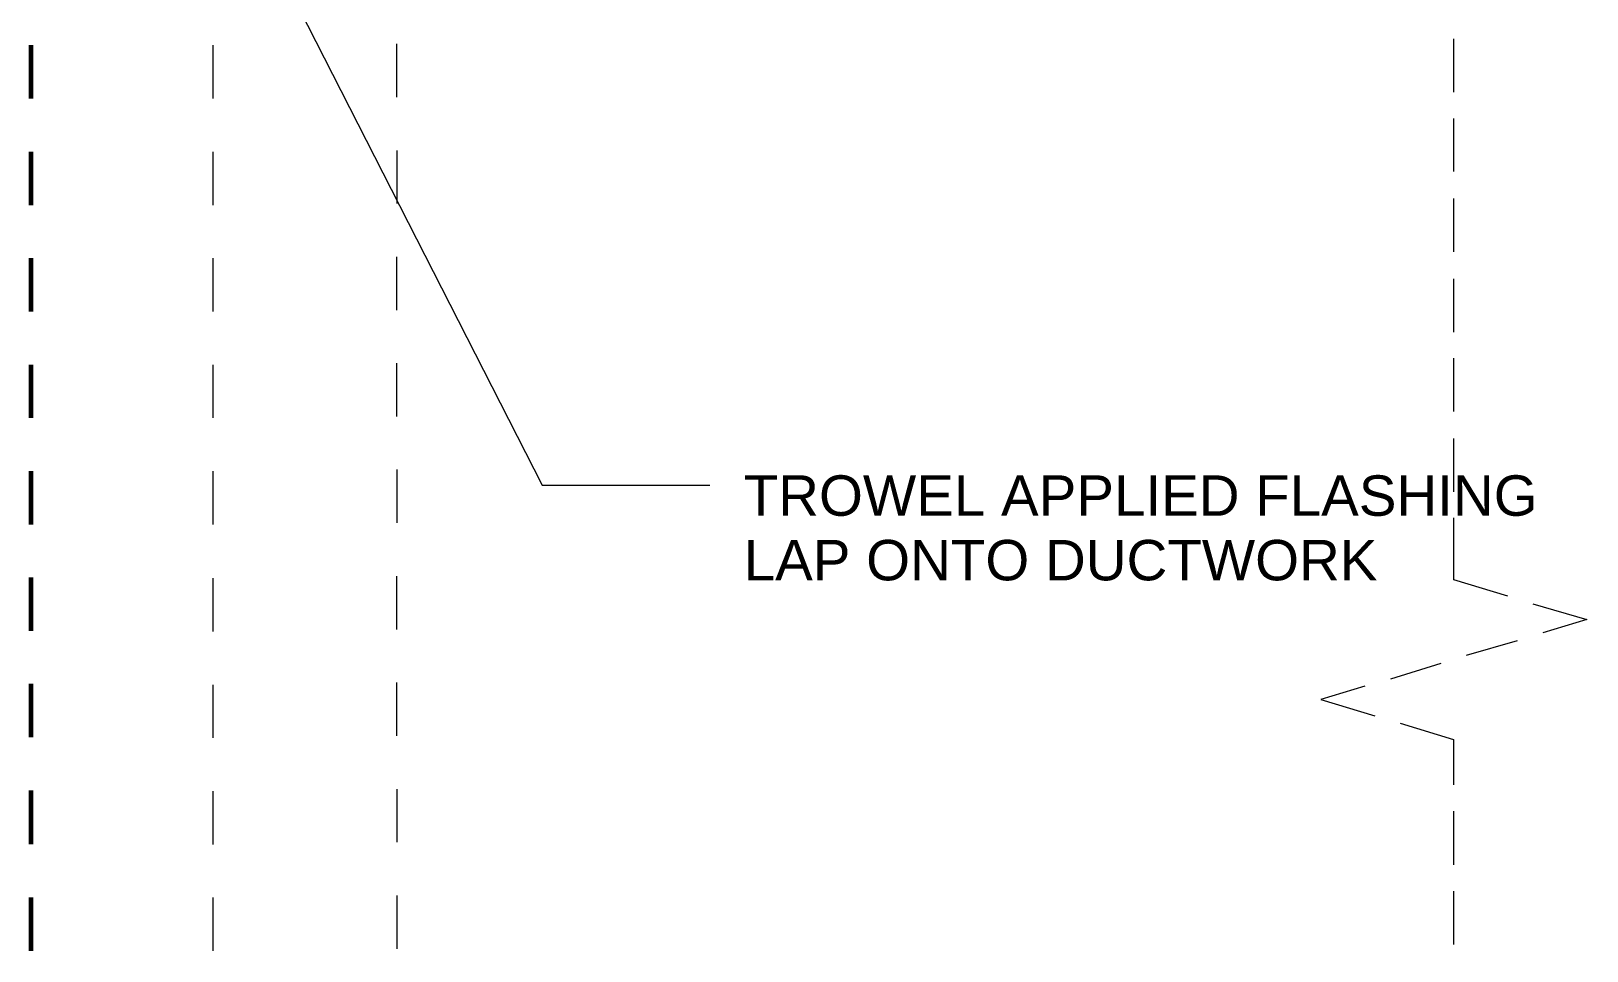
# Model space of a CAD drawing. Header units: inches. Extents: x -293 to 39679, y -468 to 488.
# Drawn here: x 489.72 to 519.62, y 441.98 to 459.66 of the extents above; entities that cross this region are included whole.
import ezdxf

# ---------------------------------------------------------------- set-up
doc = ezdxf.new("R2010")
doc.units = ezdxf.units.IN
doc.header["$MEASUREMENT"] = 0
doc.layers.add('PDF_Geometry', color=7, linetype='Continuous')
doc.layers.add('PDF_Text', color=7, linetype='Continuous')
doc.styles.add('PDF Arial', font='arial.ttf')

msp = doc.modelspace()

# ---------------------------------------------------------------- linework, layer by layer
at = {"layer": 'PDF_Geometry', "lineweight": 9}
for points in [[(494.22047, 461.36997), (499.54072, 450.93354)], [(493.2099, 459.39092), (493.2099, 458.36699)], [(496.7432, 459.4176), (496.7432, 458.39518)], [(493.21065, 457.34516), (493.21065, 456.32125)], [(496.74378, 457.37184), (496.74378, 456.34943)], [(493.21046, 455.29939), (493.21046, 454.27563)], [(496.743, 455.32608), (496.743, 454.30221)], [(493.21031, 453.2514), (493.21031, 452.22793)], [(496.74346, 453.28031), (496.74346, 452.25672)], [(493.20974, 451.20564), (493.20974, 450.18256)], [(496.74458, 451.23455), (496.74458, 450.21135)], [(499.54069, 450.93435), (502.76065, 450.93435)], [(496.74249, 449.18656), (496.74249, 448.16389)], [(493.21054, 449.14654), (493.21054, 448.12403)], [(493.21176, 447.10077), (493.21176, 446.07738)], [(496.74309, 447.1408), (496.74309, 446.11725)], [(493.20906, 445.05278), (493.20906, 444.03019)], [(496.74403, 445.09503), (496.74403, 444.07227)], [(493.20975, 443.00702), (493.20975, 441.98383)], [(496.7447, 443.04927), (496.7447, 442.02591)]]:
    msp.add_lwpolyline(points, dxfattribs=at)
at = {"layer": 'PDF_Geometry', "color": 253, "lineweight": 60, "true_color": 0xa9a9a9}
for points in [[(489.71698, 458.36699), (489.71698, 459.39092)], [(489.71789, 456.32125), (489.71789, 457.34516)], [(489.71829, 454.27563), (489.71829, 455.29939)], [(489.71762, 452.22793), (489.71762, 453.2514)], [(489.71694, 450.18256), (489.71694, 451.20564)], [(489.71723, 448.13732), (489.71723, 449.15988)], [(489.71788, 446.09067), (489.71788, 447.11411)], [(489.7183, 444.03202), (489.7183, 445.06835)], [(489.71826, 441.98383), (489.71826, 443.00702)]]:
    msp.add_lwpolyline(points, dxfattribs=at)
at = {"layer": 'PDF_Geometry', "color": 253, "lineweight": 9, "true_color": 0xa9a9a9}
for points in [[(517.05663, 459.51322), (517.05663, 458.49043)], [(517.05573, 457.98557), (517.05573, 456.96234)], [(517.05649, 456.44457), (517.05649, 455.42104)], [(517.05658, 454.90358), (517.05658, 453.87981)], [(517.05734, 453.37593), (517.05734, 452.35352)], [(517.05513, 451.83271), (517.05513, 450.81023)], [(517.0567, 450.30506), (517.0567, 449.11803)], [(517.05786, 449.11985), (518.09415, 448.80634)], [(518.58477, 448.65511), (519.6207, 448.3545)], [(519.62189, 448.35491), (518.77504, 448.09624)], [(518.2842, 447.94576), (517.30193, 447.65984)], [(516.81209, 447.50992), (515.84381, 447.20916)], [(514.5053, 446.81392), (515.54282, 446.50022)], [(515.35114, 447.07186), (514.50557, 446.81298)], [(516.03316, 446.36252), (517.05658, 446.04938)], [(517.057, 446.04898), (517.057, 445.17636)], [(517.05808, 444.67254), (517.05808, 443.63635)], [(517.05634, 443.12932), (517.05634, 442.10563)]]:
    msp.add_lwpolyline(points, dxfattribs=at)

# ---------------------------------------------------------------- texts
at = {"layer": 'PDF_Text', "char_height": 0.777139, "attachment_point": 7, "style": 'PDF Arial'}
for s, insert in [('TROWEL APPLIED FLASHING', (503.41454, 450.33674)), ('LAP ONTO DUCTWORK', (503.41454, 449.09531))]:
    msp.add_mtext(s, dxfattribs=dict(at, insert=insert))

doc.saveas('drawing.dxf')
